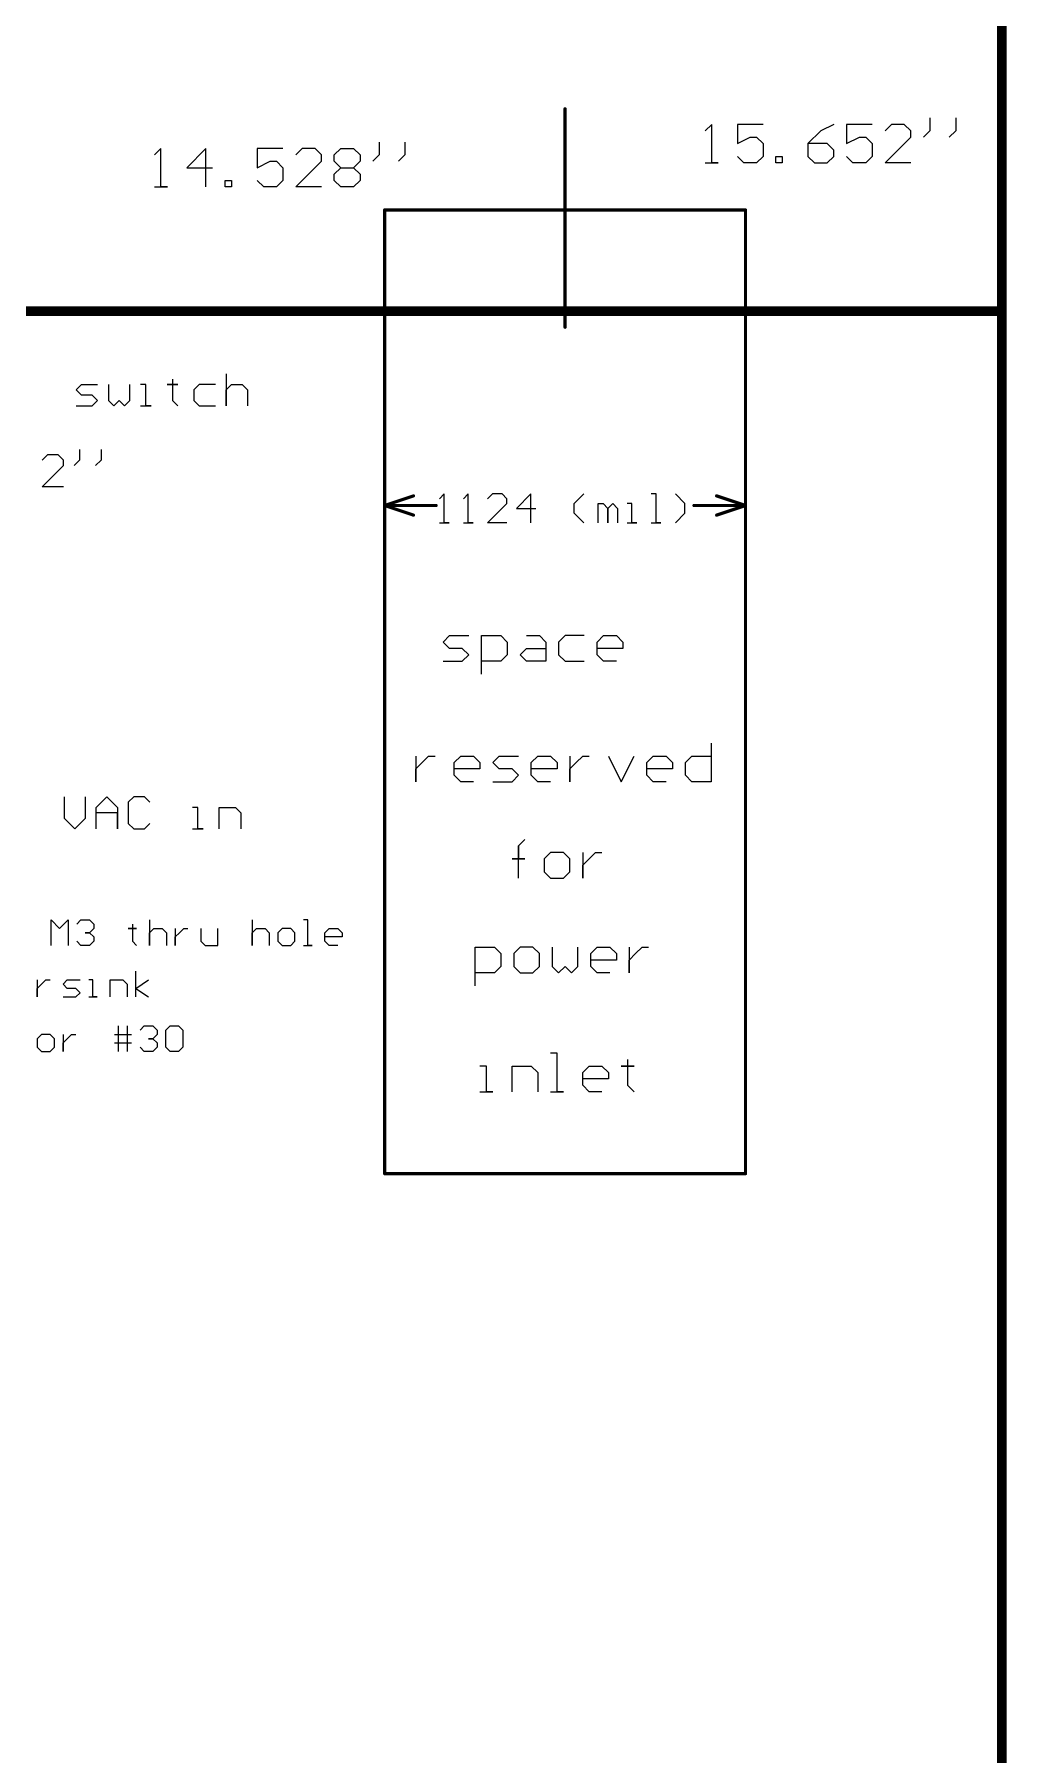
# Model space of a CAD drawing. Extents: x 0.1 to 22.4, y 0.2 to 24.3.
# Drawn here: x 15.44 to 18.46, y 10.88 to 16.23 of the extents above; entities that cross this region are included whole.
import ezdxf

# ---------------------------------------------------------------- set-up
doc = ezdxf.new("R2010")
doc.units = 0
doc.header["$MEASUREMENT"] = 0
for name, color, linetype in [('BOTTOMLAYER', 5, 'CONTINUOUS'), ('MECHANICAL1', 6, 'CONTINUOUS'), ('TOPOVERLAY', 2, 'CONTINUOUS')]:
    doc.layers.add(name, color=color, linetype=linetype)

msp = doc.modelspace()

# ---------------------------------------------------------------- linework, layer by layer
at = {"layer": 'BOTTOMLAYER'}
for p, q in [((15.4892, 13.395), (15.4892, 13.475)), ((15.4892, 13.475), (15.5158, 13.4483)), ((15.5158, 13.4483), (15.5425, 13.475)), ((15.5425, 13.475), (15.5425, 13.395)), ((15.5691, 13.4616), (15.5825, 13.475)), ((15.5825, 13.475), (15.6091, 13.475)), ((15.6091, 13.475), (15.6225, 13.4616)), ((15.6225, 13.4483), (15.6091, 13.435)), ((15.6225, 13.4616), (15.6225, 13.4483)), ((15.7424, 13.4483), (15.7291, 13.4483)), ((15.7291, 13.4483), (15.7557, 13.4483)), ((15.7424, 13.4616), (15.7424, 13.4483)), ((15.7557, 13.4483), (15.7424, 13.4483)), ((15.7424, 13.4483), (15.7424, 13.4083)), ((15.7957, 13.475), (15.7957, 13.395)), ((15.7957, 13.435), (15.8091, 13.4483)), ((15.8091, 13.4483), (15.8357, 13.4483)), ((15.8357, 13.4483), (15.849, 13.435)), ((15.8757, 13.4483), (15.8757, 13.395)), ((15.889, 13.435), (15.9024, 13.4483)), ((15.9024, 13.4483), (15.9157, 13.4483)), ((15.9557, 13.4483), (15.9557, 13.4083)), ((16.009, 13.395), (16.009, 13.4483)), ((16.1156, 13.475), (16.1156, 13.395)), ((16.1156, 13.435), (16.129, 13.4483)), ((16.129, 13.4483), (16.1556, 13.4483)), ((16.1556, 13.4483), (16.1689, 13.435)), ((16.2089, 13.4483), (16.1956, 13.435)), ((16.2356, 13.4483), (16.2089, 13.4483)), ((16.2489, 13.435), (16.2356, 13.4483)), ((16.2889, 13.475), (16.2756, 13.475)), ((16.2889, 13.395), (16.2889, 13.475)), ((16.3422, 13.435), (16.3555, 13.4483)), ((16.3555, 13.4483), (16.3822, 13.4483)), ((16.3822, 13.4483), (16.3955, 13.435)), ((15.5825, 13.395), (15.5691, 13.4083)), ((15.6091, 13.395), (15.5825, 13.395)), ((15.6091, 13.435), (15.5958, 13.435)), ((15.5958, 13.435), (15.6091, 13.435)), ((15.6091, 13.435), (15.6225, 13.4217)), ((15.6225, 13.4083), (15.6091, 13.395)), ((15.6225, 13.4217), (15.6225, 13.4083)), ((15.7424, 13.4083), (15.7557, 13.395)), ((15.7957, 13.395), (15.7957, 13.435)), ((15.849, 13.435), (15.849, 13.395)), ((15.8757, 13.4217), (15.889, 13.435)), ((15.8757, 13.395), (15.8757, 13.4217)), ((15.9557, 13.4083), (15.969, 13.395)), ((15.969, 13.395), (16.009, 13.395)), ((16.1156, 13.395), (16.1156, 13.435)), ((16.1689, 13.435), (16.1689, 13.395)), ((16.1956, 13.435), (16.1956, 13.4083)), ((16.1956, 13.4083), (16.2089, 13.395)), ((16.2089, 13.395), (16.2356, 13.395)), ((16.2356, 13.395), (16.2489, 13.4083)), ((16.2489, 13.4083), (16.2489, 13.435)), ((16.2756, 13.395), (16.3022, 13.395)), ((16.3022, 13.395), (16.2889, 13.395)), ((16.3422, 13.4083), (16.3422, 13.435)), ((16.3955, 13.4217), (16.3422, 13.4217)), ((16.3555, 13.395), (16.3422, 13.4083)), ((16.3822, 13.395), (16.3555, 13.395)), ((16.3955, 13.435), (16.3955, 13.4217)), ((15.4465, 13.2883), (15.4465, 13.235)), ((15.4598, 13.275), (15.4732, 13.2883)), ((15.4732, 13.2883), (15.4865, 13.2883)), ((15.5265, 13.275), (15.5398, 13.2883)), ((15.5398, 13.2883), (15.5798, 13.2883)), ((15.6198, 13.2883), (15.6065, 13.2883)), ((15.6198, 13.235), (15.6198, 13.2883)), ((15.6731, 13.235), (15.6731, 13.2883)), ((15.6731, 13.2883), (15.7131, 13.2883)), ((15.7131, 13.2883), (15.7264, 13.275)), ((15.7531, 13.235), (15.7531, 13.315)), ((15.7531, 13.2617), (15.7931, 13.2883)), ((15.4465, 13.2617), (15.4598, 13.275)), ((15.4465, 13.235), (15.4465, 13.2617)), ((15.5398, 13.2617), (15.5265, 13.275)), ((15.5265, 13.235), (15.5665, 13.235)), ((15.5665, 13.2617), (15.5398, 13.2617)), ((15.5798, 13.2483), (15.5665, 13.2617)), ((15.5665, 13.235), (15.5798, 13.2483)), ((15.6065, 13.235), (15.6331, 13.235)), ((15.6331, 13.235), (15.6198, 13.235)), ((15.7264, 13.275), (15.7264, 13.235)), ((15.7531, 13.2617), (15.7931, 13.235)), ((15.6998, 13.065), (15.6998, 13.145)), ((15.7264, 13.145), (15.7264, 13.065)), ((15.7664, 13.1316), (15.7797, 13.145)), ((15.7797, 13.145), (15.8064, 13.145)), ((15.8064, 13.145), (15.8197, 13.1316)), ((15.8197, 13.1316), (15.8197, 13.1183)), ((15.8464, 13.1316), (15.8597, 13.145)), ((15.8464, 13.0783), (15.8464, 13.1316)), ((15.8597, 13.145), (15.8864, 13.145)), ((15.8864, 13.145), (15.8997, 13.1316)), ((15.8997, 13.1316), (15.8997, 13.0783)), ((15.4598, 13.1183), (15.4465, 13.105)), ((15.4465, 13.105), (15.4465, 13.0783)), ((15.4465, 13.0783), (15.4598, 13.065)), ((15.4865, 13.1183), (15.4598, 13.1183)), ((15.4998, 13.105), (15.4865, 13.1183)), ((15.4865, 13.065), (15.4998, 13.0783)), ((15.4998, 13.0783), (15.4998, 13.105)), ((15.5265, 13.1183), (15.5265, 13.065)), ((15.5265, 13.0917), (15.5398, 13.105)), ((15.5265, 13.065), (15.5265, 13.0917)), ((15.5398, 13.105), (15.5531, 13.1183)), ((15.5531, 13.1183), (15.5665, 13.1183)), ((15.6864, 13.1183), (15.7264, 13.1183)), ((15.6864, 13.0917), (15.7398, 13.0917)), ((15.7264, 13.1183), (15.7398, 13.1183)), ((15.7797, 13.065), (15.7664, 13.0783)), ((15.8064, 13.105), (15.7931, 13.105)), ((15.7931, 13.105), (15.8064, 13.105)), ((15.8197, 13.1183), (15.8064, 13.105)), ((15.8064, 13.105), (15.8197, 13.0917)), ((15.8197, 13.0783), (15.8064, 13.065)), ((15.8197, 13.0917), (15.8197, 13.0783)), ((15.8597, 13.065), (15.8464, 13.0783)), ((15.8997, 13.0783), (15.8864, 13.065)), ((15.4598, 13.065), (15.4865, 13.065)), ((15.8064, 13.065), (15.7797, 13.065)), ((15.8864, 13.065), (15.8597, 13.065))]:
    msp.add_line(p, q, dxfattribs=at)
at = {"layer": 'MECHANICAL1'}
for p, q in [((18.2264, 15.9716), (18.2264, 15.9316)), ((18.3064, 15.9716), (18.3064, 15.9316)), ((17.5466, 15.9516), (17.5266, 15.9316)), ((17.5466, 15.8317), (17.5466, 15.9516)), ((17.7066, 15.9516), (17.6266, 15.9516)), ((17.6266, 15.9516), (17.6266, 15.8916)), ((17.6266, 15.8916), (17.6666, 15.9116)), ((17.6666, 15.9116), (17.6866, 15.9116)), ((17.6866, 15.9116), (17.7066, 15.8916)), ((17.8865, 15.9316), (17.8465, 15.8916)), ((17.9265, 15.9516), (17.8865, 15.9316)), ((18.0464, 15.9516), (17.9665, 15.9516)), ((17.9665, 15.9516), (17.9665, 15.8916)), ((17.9665, 15.8916), (18.0065, 15.9116)), ((18.0065, 15.9116), (18.0264, 15.9116)), ((18.0264, 15.9116), (18.0464, 15.8916)), ((18.1064, 15.9516), (18.0864, 15.9316)), ((18.0864, 15.8317), (18.1664, 15.9116)), ((18.1464, 15.9516), (18.1064, 15.9516)), ((18.1664, 15.9316), (18.1464, 15.9516)), ((18.1664, 15.9116), (18.1664, 15.9316)), ((18.2264, 15.9316), (18.2064, 15.9116)), ((18.3064, 15.9316), (18.2864, 15.9116)), ((15.8316, 15.8766), (15.8116, 15.8566)), ((15.8316, 15.7567), (15.8316, 15.8766)), ((15.9716, 15.8766), (15.9116, 15.8166)), ((15.9716, 15.7567), (15.9716, 15.8766)), ((16.2115, 15.8766), (16.1315, 15.8766)), ((16.1315, 15.8766), (16.1315, 15.8166)), ((16.2715, 15.8766), (16.2515, 15.8566)), ((16.3114, 15.8766), (16.2715, 15.8766)), ((16.3314, 15.8566), (16.3114, 15.8766)), ((16.3314, 15.8366), (16.3314, 15.8566)), ((16.3714, 15.8566), (16.3914, 15.8766)), ((16.3714, 15.8366), (16.3714, 15.8566)), ((16.3914, 15.8766), (16.4314, 15.8766)), ((16.4314, 15.8766), (16.4514, 15.8566)), ((16.4514, 15.8566), (16.4514, 15.8366)), ((16.5114, 15.8566), (16.4914, 15.8366)), ((16.5114, 15.8966), (16.5114, 15.8566)), ((16.5914, 15.8566), (16.5714, 15.8366)), ((16.5914, 15.8966), (16.5914, 15.8566)), ((17.6466, 15.8317), (17.6266, 15.8516)), ((17.7066, 15.8516), (17.6866, 15.8317)), ((17.7066, 15.8916), (17.7066, 15.8516)), ((17.7465, 15.8317), (17.7465, 15.8516)), ((17.7465, 15.8516), (17.7665, 15.8516)), ((17.7665, 15.8516), (17.7665, 15.8317)), ((17.8465, 15.8916), (17.8465, 15.8516)), ((17.9065, 15.8916), (17.8465, 15.8916)), ((17.8465, 15.8516), (17.8665, 15.8317)), ((17.9265, 15.8716), (17.9065, 15.8916)), ((17.9065, 15.8317), (17.9265, 15.8516)), ((17.9265, 15.8516), (17.9265, 15.8716)), ((17.9865, 15.8317), (17.9665, 15.8516)), ((18.0464, 15.8516), (18.0264, 15.8317)), ((18.0464, 15.8916), (18.0464, 15.8516)), ((15.9116, 15.8166), (15.9916, 15.8166)), ((16.1315, 15.8166), (16.1715, 15.8366)), ((16.1715, 15.8366), (16.1915, 15.8366)), ((16.1915, 15.8366), (16.2115, 15.8166)), ((16.2115, 15.8166), (16.2115, 15.7766)), ((16.2515, 15.7567), (16.3314, 15.8366)), ((16.3914, 15.8166), (16.3714, 15.8366)), ((16.3714, 15.7966), (16.3914, 15.8166)), ((16.3914, 15.8166), (16.4314, 15.8166)), ((16.4514, 15.8366), (16.4314, 15.8166)), ((16.4314, 15.8166), (16.4514, 15.7966)), ((17.5266, 15.8317), (17.5666, 15.8317)), ((17.5666, 15.8317), (17.5466, 15.8317)), ((17.6866, 15.8317), (17.6466, 15.8317)), ((17.7665, 15.8317), (17.7465, 15.8317)), ((17.8665, 15.8317), (17.9065, 15.8317)), ((18.0264, 15.8317), (17.9865, 15.8317)), ((18.1664, 15.8317), (18.0864, 15.8317)), ((15.8116, 15.7567), (15.8516, 15.7567)), ((15.8516, 15.7567), (15.8316, 15.7567)), ((16.0315, 15.7567), (16.0315, 15.7766)), ((16.0315, 15.7766), (16.0515, 15.7766)), ((16.0515, 15.7567), (16.0315, 15.7567)), ((16.0515, 15.7766), (16.0515, 15.7567)), ((16.1515, 15.7567), (16.1315, 15.7766)), ((16.1915, 15.7567), (16.1515, 15.7567)), ((16.2115, 15.7766), (16.1915, 15.7567)), ((16.3314, 15.7567), (16.2515, 15.7567)), ((16.3714, 15.7766), (16.3714, 15.7966)), ((16.3914, 15.7567), (16.3714, 15.7766)), ((16.4314, 15.7567), (16.3914, 15.7567)), ((16.4514, 15.7766), (16.4314, 15.7567)), ((16.4514, 15.7966), (16.4514, 15.7766)), ((16.7136, 14.801), (16.6986, 14.786)), ((16.7136, 14.711), (16.7136, 14.801)), ((16.7886, 14.801), (16.7736, 14.786)), ((16.7886, 14.711), (16.7886, 14.801)), ((16.8636, 14.801), (16.8486, 14.786)), ((16.8936, 14.801), (16.8636, 14.801)), ((16.9086, 14.786), (16.8936, 14.801)), ((16.9086, 14.771), (16.9086, 14.786)), ((16.9835, 14.801), (16.9385, 14.756)), ((16.9835, 14.711), (16.9835, 14.801)), ((17.1185, 14.771), (17.1485, 14.801)), ((17.3734, 14.801), (17.3584, 14.801)), ((17.3734, 14.711), (17.3734, 14.801)), ((17.4634, 14.771), (17.4334, 14.801)), ((16.8486, 14.711), (16.9086, 14.771)), ((16.9385, 14.756), (16.9985, 14.756)), ((17.1185, 14.741), (17.1185, 14.771)), ((17.1485, 14.711), (17.1185, 14.741)), ((17.1935, 14.711), (17.1935, 14.771)), ((17.1935, 14.771), (17.2085, 14.771)), ((17.2085, 14.771), (17.2235, 14.756)), ((17.2235, 14.756), (17.2384, 14.771)), ((17.2235, 14.756), (17.2235, 14.711)), ((17.2235, 14.711), (17.2235, 14.756)), ((17.2384, 14.771), (17.2534, 14.756)), ((17.2534, 14.756), (17.2534, 14.711)), ((17.2984, 14.771), (17.2834, 14.771)), ((17.2984, 14.711), (17.2984, 14.771)), ((17.4334, 14.711), (17.4634, 14.741)), ((17.4634, 14.741), (17.4634, 14.771)), ((16.6986, 14.711), (16.7286, 14.711)), ((16.7286, 14.711), (16.7136, 14.711)), ((16.7736, 14.711), (16.8036, 14.711)), ((16.8036, 14.711), (16.7886, 14.711)), ((16.9086, 14.711), (16.8486, 14.711)), ((17.2834, 14.711), (17.3134, 14.711)), ((17.3134, 14.711), (17.2984, 14.711)), ((17.3584, 14.711), (17.3884, 14.711)), ((17.3884, 14.711), (17.3734, 14.711))]:
    msp.add_line(p, q, dxfattribs=at)
for points, const_width in [([(18.45, 2), (18.45, 21.37)], 0.03), ([(17.09, 15.32), (17.09, 16)], 0.01), ([(16.528, 12.685), (16.528, 15.685)], 0.01), ([(16.529, 15.685), (17.651, 15.685)], 0.01), ([(17.652, 12.685), (17.652, 15.685)], 0.01), ([(2, 15.37), (18.45, 15.37)], 0.03), ([(16.528, 14.765), (16.618, 14.795)], 0.01), ([(17.562, 14.795), (17.652, 14.765)], 0.01), ([(16.528, 14.755), (16.528, 14.775)], 0.01), ([(16.528, 14.765), (16.6886, 14.765)], 0.01), ([(16.528, 14.765), (16.618, 14.735)], 0.01), ([(17.4914, 14.765), (17.652, 14.765)], 0.01), ([(17.562, 14.735), (17.652, 14.765)], 0.01), ([(17.652, 14.755), (17.652, 14.775)], 0.01), ([(16.53, 12.685), (17.652, 12.685)], 0.01)]:
    msp.add_lwpolyline(points, dxfattribs=dict(at, const_width=const_width))
for points, const_width in [([(17.0875, 16, 1), (17.0925, 16, 1)], 0.005), ([(16.5255, 15.685, 1), (16.5305, 15.685, 1)], 0.005), ([(16.5265, 15.685, 1), (16.5315, 15.685, 1)], 0.005), ([(17.6485, 15.685, 1), (17.6535, 15.685, 1)], 0.005), ([(17.6495, 15.685, 1), (17.6545, 15.685, 1)], 0.005), ([(18.4425, 15.37, 1), (18.4575, 15.37, 1)], 0.015), ([(17.0875, 15.32, 1), (17.0925, 15.32, 1)], 0.005), ([(16.6155, 14.795, 1), (16.6205, 14.795, 1)], 0.005), ([(17.5595, 14.795, 1), (17.5645, 14.795, 1)], 0.005), ([(16.5255, 14.775, 1), (16.5305, 14.775, 1)], 0.005), ([(16.5255, 14.765, 1), (16.5305, 14.765, 1)], 0.005), ([(16.5255, 14.765, 1), (16.5305, 14.765, 1)], 0.005), ([(16.5255, 14.765, 1), (16.5305, 14.765, 1)], 0.005), ([(16.5255, 14.755, 1), (16.5305, 14.755, 1)], 0.005), ([(16.6155, 14.735, 1), (16.6205, 14.735, 1)], 0.005), ([(16.6861, 14.765, 1), (16.6911, 14.765, 1)], 0.005), ([(17.4889, 14.765, 1), (17.4939, 14.765, 1)], 0.005), ([(17.5595, 14.735, 1), (17.5645, 14.735, 1)], 0.005), ([(17.6495, 14.775, 1), (17.6545, 14.775, 1)], 0.005), ([(17.6495, 14.765, 1), (17.6545, 14.765, 1)], 0.005), ([(17.6495, 14.765, 1), (17.6545, 14.765, 1)], 0.005), ([(17.6495, 14.765, 1), (17.6545, 14.765, 1)], 0.005), ([(17.6495, 14.755, 1), (17.6545, 14.755, 1)], 0.005), ([(16.5255, 12.685, 1), (16.5305, 12.685, 1)], 0.005), ([(16.5275, 12.685, 1), (16.5325, 12.685, 1)], 0.005), ([(17.6495, 12.685, 1), (17.6545, 12.685, 1)], 0.005), ([(17.6495, 12.685, 1), (17.6545, 12.685, 1)], 0.005)]:
    msp.add_lwpolyline(points, format="xyb", close=True, dxfattribs=dict(at, const_width=const_width))
at = {"layer": 'TOPOVERLAY'}
for p, q in [((15.8676, 15.1583), (15.8676, 15.1416)), ((16.0343, 15.175), (16.0343, 15.075)), ((15.5677, 15.125), (15.5844, 15.1416)), ((15.5844, 15.1083), (15.5677, 15.125)), ((15.5844, 15.1416), (15.6344, 15.1416)), ((15.6177, 15.1083), (15.5844, 15.1083)), ((15.6344, 15.0917), (15.6177, 15.1083)), ((15.6677, 15.1416), (15.6677, 15.0917)), ((15.7344, 15.0917), (15.7344, 15.1416)), ((15.7843, 15.1416), (15.7677, 15.1416)), ((15.7843, 15.075), (15.7843, 15.1416)), ((15.8676, 15.1416), (15.851, 15.1416)), ((15.851, 15.1416), (15.8843, 15.1416)), ((15.8843, 15.1416), (15.8676, 15.1416)), ((15.8676, 15.1416), (15.8676, 15.0917)), ((15.951, 15.1416), (15.9343, 15.125)), ((15.9343, 15.125), (15.9343, 15.0917)), ((16.0009, 15.1416), (15.951, 15.1416)), ((16.0343, 15.125), (16.0509, 15.1416)), ((16.0343, 15.075), (16.0343, 15.125)), ((16.0509, 15.1416), (16.0842, 15.1416)), ((16.0842, 15.1416), (16.1009, 15.125)), ((16.1009, 15.125), (16.1009, 15.075)), ((15.5677, 15.075), (15.6177, 15.075)), ((15.6177, 15.075), (15.6344, 15.0917)), ((15.6677, 15.0917), (15.6844, 15.075)), ((15.6844, 15.075), (15.701, 15.0917)), ((15.701, 15.0917), (15.7177, 15.075)), ((15.7177, 15.075), (15.7344, 15.0917)), ((15.7677, 15.075), (15.801, 15.075)), ((15.801, 15.075), (15.7843, 15.075)), ((15.8676, 15.0917), (15.8843, 15.075)), ((15.9343, 15.0917), (15.951, 15.075)), ((15.951, 15.075), (16.0009, 15.075)), ((15.4782, 14.923), (15.4616, 14.9063)), ((15.4616, 14.823), (15.5282, 14.8896)), ((15.5116, 14.923), (15.4782, 14.923)), ((15.5282, 14.9063), (15.5116, 14.923)), ((15.5282, 14.8896), (15.5282, 14.9063)), ((15.5782, 14.9063), (15.5615, 14.8896)), ((15.5782, 14.9396), (15.5782, 14.9063)), ((15.6449, 14.9063), (15.6282, 14.8896)), ((15.6449, 14.9396), (15.6449, 14.9063)), ((15.5282, 14.823), (15.4616, 14.823)), ((16.71, 14.34), (16.73, 14.36)), ((16.73, 14.36), (16.79, 14.36)), ((16.83, 14.24), (16.83, 14.36)), ((16.83, 14.36), (16.8899, 14.36)), ((16.8899, 14.36), (16.9099, 14.34)), ((16.9699, 14.36), (17.0099, 14.36)), ((17.0099, 14.36), (17.0299, 14.34)), ((17.0899, 14.36), (17.0699, 14.34)), ((17.1499, 14.36), (17.0899, 14.36)), ((17.1898, 14.34), (17.2098, 14.36)), ((17.2098, 14.36), (17.2498, 14.36)), ((17.2498, 14.36), (17.2698, 14.34)), ((16.73, 14.32), (16.71, 14.34)), ((16.77, 14.32), (16.73, 14.32)), ((16.79, 14.3), (16.77, 14.32)), ((16.77, 14.28), (16.79, 14.3)), ((16.9099, 14.3), (16.8899, 14.28)), ((16.9099, 14.34), (16.9099, 14.3)), ((16.9499, 14.3), (16.9699, 14.32)), ((16.9699, 14.28), (16.9499, 14.3)), ((16.9699, 14.32), (17.0299, 14.32)), ((17.0299, 14.34), (17.0299, 14.28)), ((17.0699, 14.34), (17.0699, 14.3)), ((17.0699, 14.3), (17.0899, 14.28)), ((17.1898, 14.3), (17.1898, 14.34)), ((17.2698, 14.32), (17.1898, 14.32)), ((17.2098, 14.28), (17.1898, 14.3)), ((17.2698, 14.34), (17.2698, 14.32)), ((16.71, 14.28), (16.77, 14.28)), ((16.8899, 14.28), (16.83, 14.28)), ((17.0299, 14.28), (16.9699, 14.28)), ((17.0899, 14.28), (17.1499, 14.28)), ((17.2498, 14.28), (17.2098, 14.28)), ((16.625, 13.985), (16.625, 13.905)), ((16.645, 13.965), (16.665, 13.985)), ((16.665, 13.985), (16.685, 13.985)), ((16.745, 13.965), (16.765, 13.985)), ((16.765, 13.985), (16.8049, 13.985)), ((16.8049, 13.985), (16.8249, 13.965)), ((16.8649, 13.965), (16.8849, 13.985)), ((16.8849, 13.985), (16.9449, 13.985)), ((16.9849, 13.965), (17.0049, 13.985)), ((17.0049, 13.985), (17.0449, 13.985)), ((17.0449, 13.985), (17.0649, 13.965)), ((17.1048, 13.985), (17.1048, 13.905)), ((17.1248, 13.965), (17.1448, 13.985)), ((17.1448, 13.985), (17.1648, 13.985)), ((17.2248, 13.985), (17.2648, 13.905)), ((17.2648, 13.905), (17.3048, 13.985)), ((17.3448, 13.965), (17.3648, 13.985)), ((17.3648, 13.985), (17.4047, 13.985)), ((17.4047, 13.985), (17.4247, 13.965)), ((17.4647, 13.965), (17.4847, 13.985)), ((17.4847, 13.985), (17.5447, 13.985)), ((17.5447, 14.025), (17.5447, 13.905)), ((16.625, 13.945), (16.645, 13.965)), ((16.625, 13.905), (16.625, 13.945)), ((16.745, 13.925), (16.745, 13.965)), ((16.8249, 13.945), (16.745, 13.945)), ((16.765, 13.905), (16.745, 13.925)), ((16.8249, 13.965), (16.8249, 13.945)), ((16.8849, 13.945), (16.8649, 13.965)), ((16.9249, 13.945), (16.8849, 13.945)), ((16.9449, 13.925), (16.9249, 13.945)), ((16.9249, 13.905), (16.9449, 13.925)), ((16.9849, 13.925), (16.9849, 13.965)), ((17.0649, 13.945), (16.9849, 13.945)), ((17.0049, 13.905), (16.9849, 13.925)), ((17.0649, 13.965), (17.0649, 13.945)), ((17.1048, 13.945), (17.1248, 13.965)), ((17.1048, 13.905), (17.1048, 13.945)), ((17.3448, 13.925), (17.3448, 13.965)), ((17.4247, 13.945), (17.3448, 13.945)), ((17.3648, 13.905), (17.3448, 13.925)), ((17.4247, 13.965), (17.4247, 13.945)), ((17.4647, 13.925), (17.4647, 13.965)), ((17.4847, 13.905), (17.4647, 13.925)), ((16.8049, 13.905), (16.765, 13.905)), ((16.8649, 13.905), (16.9249, 13.905)), ((17.0449, 13.905), (17.0049, 13.905)), ((17.4047, 13.905), (17.3648, 13.905)), ((17.5447, 13.905), (17.4847, 13.905)), ((15.53, 13.858), (15.53, 13.7913)), ((15.5966, 13.7913), (15.5966, 13.858)), ((15.63, 13.8246), (15.6633, 13.858)), ((15.63, 13.758), (15.63, 13.8246)), ((15.6633, 13.858), (15.6966, 13.8246)), ((15.6966, 13.8246), (15.6966, 13.758)), ((15.7466, 13.858), (15.7299, 13.8413)), ((15.7299, 13.8413), (15.7299, 13.7747)), ((15.7799, 13.858), (15.7466, 13.858)), ((15.7966, 13.8413), (15.7799, 13.858)), ((15.9465, 13.8246), (15.9299, 13.8246)), ((15.9465, 13.758), (15.9465, 13.8246)), ((16.0132, 13.758), (16.0132, 13.8246)), ((16.0132, 13.8246), (16.0632, 13.8246)), ((16.0632, 13.8246), (16.0798, 13.808)), ((15.53, 13.7913), (15.5633, 13.758)), ((15.5633, 13.758), (15.5966, 13.7913)), ((15.6966, 13.808), (15.63, 13.808)), ((15.6966, 13.758), (15.6966, 13.808)), ((15.7299, 13.7747), (15.7466, 13.758)), ((15.7799, 13.758), (15.7966, 13.7747)), ((16.0798, 13.808), (16.0798, 13.758)), ((15.7466, 13.758), (15.7799, 13.758)), ((15.9299, 13.758), (15.9632, 13.758)), ((15.9632, 13.758), (15.9465, 13.758)), ((16.945, 13.705), (16.965, 13.725)), ((16.945, 13.665), (16.925, 13.665)), ((16.925, 13.665), (16.965, 13.665)), ((16.945, 13.605), (16.945, 13.705)), ((16.945, 13.705), (16.945, 13.665)), ((16.945, 13.665), (16.945, 13.705)), ((16.965, 13.665), (16.945, 13.665)), ((17.045, 13.685), (17.025, 13.665)), ((17.025, 13.665), (17.025, 13.625)), ((17.0849, 13.685), (17.045, 13.685)), ((17.1049, 13.665), (17.0849, 13.685)), ((17.1049, 13.625), (17.1049, 13.665)), ((17.1449, 13.685), (17.1449, 13.605)), ((17.1449, 13.645), (17.1649, 13.665)), ((17.1649, 13.665), (17.1849, 13.685)), ((17.1849, 13.685), (17.2049, 13.685)), ((17.025, 13.625), (17.045, 13.605)), ((17.045, 13.605), (17.0849, 13.605)), ((17.0849, 13.605), (17.1049, 13.625)), ((17.1449, 13.605), (17.1449, 13.645)), ((16.81, 13.27), (16.81, 13.39)), ((16.81, 13.39), (16.87, 13.39)), ((16.87, 13.39), (16.89, 13.37)), ((16.95, 13.39), (16.93, 13.37)), ((16.9899, 13.39), (16.95, 13.39)), ((17.0099, 13.37), (16.9899, 13.39)), ((17.0499, 13.39), (17.0499, 13.33)), ((17.1299, 13.33), (17.1299, 13.39)), ((17.1699, 13.37), (17.1899, 13.39)), ((17.1899, 13.39), (17.2299, 13.39)), ((17.2299, 13.39), (17.2499, 13.37)), ((17.2898, 13.39), (17.2898, 13.31)), ((17.3098, 13.37), (17.3298, 13.39)), ((17.3298, 13.39), (17.3498, 13.39)), ((16.89, 13.37), (16.89, 13.33)), ((16.93, 13.37), (16.93, 13.33)), ((17.0099, 13.33), (17.0099, 13.37)), ((17.1699, 13.33), (17.1699, 13.37)), ((17.2499, 13.35), (17.1699, 13.35)), ((17.2499, 13.37), (17.2499, 13.35)), ((17.2898, 13.35), (17.3098, 13.37)), ((17.2898, 13.31), (17.2898, 13.35)), ((16.87, 13.31), (16.81, 13.31)), ((16.89, 13.33), (16.87, 13.31)), ((16.93, 13.33), (16.95, 13.31)), ((16.95, 13.31), (16.9899, 13.31)), ((16.9899, 13.31), (17.0099, 13.33)), ((17.0499, 13.33), (17.0699, 13.31)), ((17.0699, 13.31), (17.0899, 13.33)), ((17.0899, 13.33), (17.1099, 13.31)), ((17.1099, 13.31), (17.1299, 13.33)), ((17.1899, 13.31), (17.1699, 13.33)), ((17.2299, 13.31), (17.1899, 13.31)), ((16.845, 13.02), (16.825, 13.02)), ((16.845, 12.94), (16.845, 13.02)), ((16.925, 12.94), (16.925, 13.02)), ((16.925, 13.02), (16.9849, 13.02)), ((16.9849, 13.02), (17.0049, 13)), ((17.0649, 13.06), (17.0449, 13.06)), ((17.0649, 12.94), (17.0649, 13.06)), ((17.1449, 13), (17.1649, 13.02)), ((17.1649, 13.02), (17.2049, 13.02)), ((17.2049, 13.02), (17.2249, 13)), ((17.2849, 13.02), (17.2649, 13.02)), ((17.2649, 13.02), (17.3048, 13.02)), ((17.2849, 13.04), (17.2849, 13.02)), ((17.3048, 13.02), (17.2849, 13.02)), ((17.2849, 13.02), (17.2849, 12.96)), ((17.0049, 13), (17.0049, 12.94)), ((17.1449, 12.96), (17.1449, 13)), ((17.2249, 12.98), (17.1449, 12.98)), ((17.1649, 12.94), (17.1449, 12.96)), ((17.2249, 13), (17.2249, 12.98)), ((17.2849, 12.96), (17.3048, 12.94)), ((16.825, 12.94), (16.865, 12.94)), ((16.865, 12.94), (16.845, 12.94)), ((17.0449, 12.94), (17.0849, 12.94)), ((17.0849, 12.94), (17.0649, 12.94)), ((17.2049, 12.94), (17.1649, 12.94))]:
    msp.add_line(p, q, dxfattribs=at)

doc.saveas('drawing.dxf')
